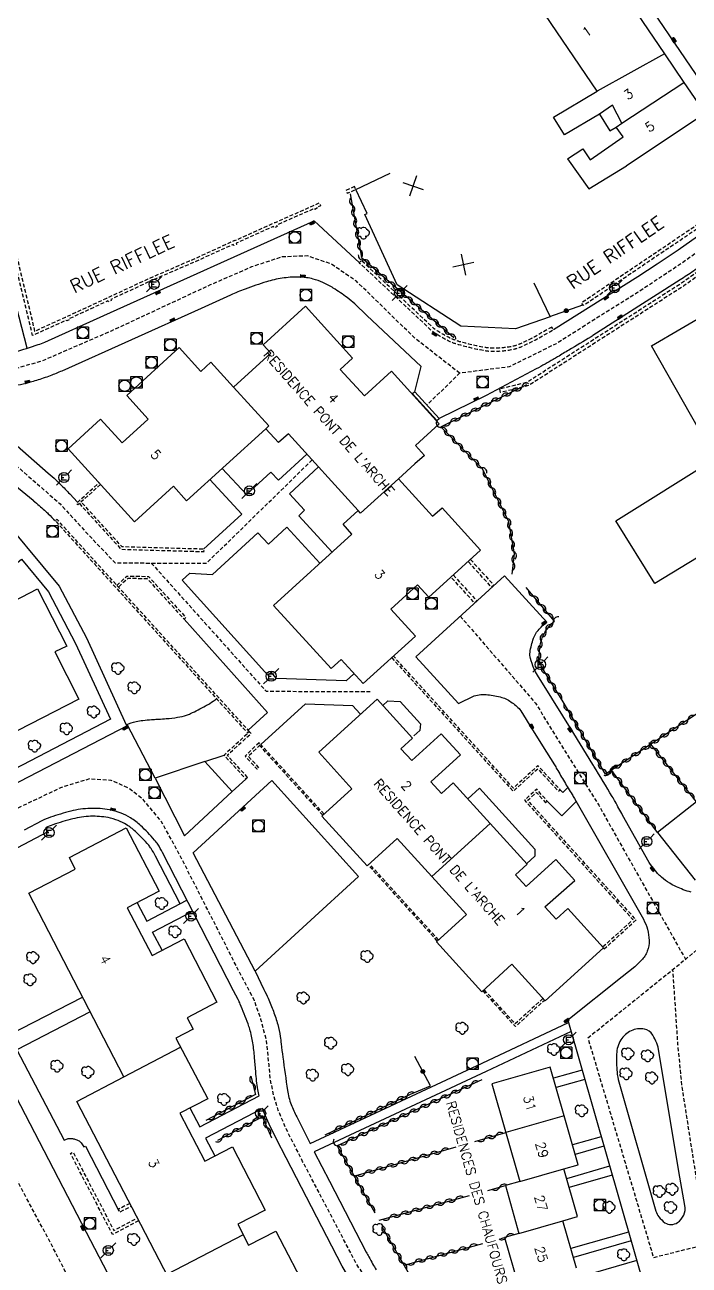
# Model space of a CAD drawing. Header units: millimetres. Extents: x 80999 to 82003, y 144000 to 145000.
# Drawn here: x 81313.4 to 81401.1, y 144109.5 to 144273.3 of the extents above; entities that cross this region are included whole.
import ezdxf
from ezdxf.enums import TextEntityAlignment as Align

# ---------------------------------------------------------------- set-up
doc = ezdxf.new("R2010")
doc.units = ezdxf.units.MM
doc.linetypes.add('DASHED', pattern=[0.75, 0.5, -0.25])
doc.layers.get('0').update_dxf_attribs({"linetype": 'CONTINUOUS'})
for name, color, linetype in [('W0001', 6, 'DASHED'), ('W0008', 7, 'CONTINUOUS'), ('W0100', 7, 'CONTINUOUS'), ('W0112', 1, 'DASHED'), ('W0300', 7, 'CONTINUOUS'), ('W0310', 3, 'CONTINUOUS'), ('W0322', 7, 'CONTINUOUS'), ('W0400', 7, 'CONTINUOUS'), ('W0420', 7, 'CONTINUOUS'), ('W0471', 7, 'CONTINUOUS'), ('W0984', 7, 'CONTINUOUS'), ('W0989', 7, 'CONTINUOUS'), ('W0991', 7, 'CONTINUOUS'), ('W1102', 7, 'CONTINUOUS')]:
    doc.layers.add(name, color=color, linetype=linetype)
doc.styles.get("Standard").update_dxf_attribs({"font": 'romans.shx', "width": 0.85})

# ---------------------------------------------------------------- blocks, each defined once
blk = doc.blocks.new('T400')
for p, q in [((-0.15, 0.3), (0.15, 0.3)), ((-0.15, -0.25), (-0.15, 0.3)), ((-0.15, 0.15), (0.15, 0.15)), ((-0.15, 0), (0.15, 0)), ((0.15, 0.3), (0.15, -0.25)), ((-0.15, -0.15), (0.15, -0.15)), ((-0.15, -0.25), (-0.15, -0.3)), ((-0.15, -0.3), (0.15, -0.3)), ((0.15, -0.3), (0.15, -0.25))]:
    blk.add_line(p, q)
blk = doc.blocks.new('T300')
for p, q in [((-0.8, 0.51), (-0.86, 0.34)), ((-0.86, 0.34), (-0.86, 0.17)), ((-0.86, 0.17), (-0.74, 0.06)), ((-0.69, 0.63), (-0.8, 0.51)), ((-0.8, -0.06), (-0.74, 0.06)), ((-0.74, 0.06), (-0.69, 0.11)), ((-0.57, 0.69), (-0.69, 0.63)), ((-0.46, 0.69), (-0.57, 0.69)), ((-0.29, 0.63), (-0.46, 0.69)), ((-0.29, 0.63), (-0.17, 0.74)), ((-0.23, 0.57), (-0.29, 0.63)), ((-0.17, 0.74), (-0.06, 0.8)), ((-0.06, 0.8), (0.06, 0.8)), ((0.06, 0.8), (0.23, 0.74)), ((0.23, 0.74), (0.34, 0.63)), ((0.34, 0.63), (0.4, 0.51)), ((0.46, 0.46), (0.34, 0.46)), ((0.4, 0.51), (0.4, 0.46)), ((0.57, 0.4), (0.46, 0.46)), ((0.57, 0.4), (0.69, 0.29)), ((0.69, 0.29), (0.74, 0.17)), ((0.74, 0.06), (0.69, -0.17)), ((0.74, 0.17), (0.74, 0.06)), ((-0.8, -0.17), (-0.8, -0.06)), ((-0.8, -0.23), (-0.8, -0.17)), ((-0.74, -0.34), (-0.8, -0.23)), ((-0.69, -0.4), (-0.74, -0.34)), ((-0.51, -0.46), (-0.69, -0.4)), ((-0.4, -0.46), (-0.51, -0.46)), ((-0.4, -0.46), (-0.34, -0.46)), ((-0.34, -0.46), (-0.34, -0.4)), ((-0.34, -0.51), (-0.34, -0.46)), ((-0.29, -0.63), (-0.34, -0.51)), ((-0.17, -0.74), (-0.29, -0.63)), ((-0.06, -0.8), (-0.17, -0.74)), ((0.06, -0.8), (-0.06, -0.8)), ((0.17, -0.74), (0.06, -0.8)), ((0.23, -0.69), (0.17, -0.74)), ((0.29, -0.46), (0.23, -0.46)), ((0.29, -0.63), (0.23, -0.69)), ((0.46, -0.4), (0.29, -0.46)), ((0.34, -0.51), (0.29, -0.63)), ((0.34, -0.51), (0.34, -0.46)), ((0.57, -0.34), (0.46, -0.4)), ((0.63, -0.29), (0.57, -0.34)), ((0.69, -0.17), (0.63, -0.29))]:
    blk.add_line(p, q)
blk = doc.blocks.new('T420')
for p, q in [((0.75, 0.75), (-0.75, 0.75)), ((-0.75, 0.75), (-0.75, -0.75)), ((0.75, 0.75), (0.75, -0.75)), ((0.75, -0.75), (-0.75, -0.75))]:
    blk.add_line(p, q)
blk.add_ellipse((0, 0), major_axis=(-0.53, 0.53), ratio=1, start_param=3.926991, end_param=10.210176)
blk = doc.blocks.new('T471')
for p, q in [((-0.333334, 0.333334), (-0.333334, -0.333334)), ((-0.333334, 0.333334), (0.333334, 0.333334)), ((-0.333334, 0), (0, 0)), ((0.500001, 0.500001), (1.000002, 1.000002)), ((-0.500001, -0.500001), (-1.000002, -1.000002)), ((-0.333334, -0.333334), (0.333334, -0.333334))]:
    blk.add_line(p, q)
blk.add_ellipse((0, 0), major_axis=(0.471405, 0.471405), ratio=1, start_param=5.4977871438, end_param=11.780972451)
blk = doc.blocks.new('t322o')
at = {"color": 0, "linetype": 'Continuous'}
for radius in [0.25, 0.15]:
    blk.add_circle((0, 0), radius, dxfattribs=at)
blk = doc.blocks.new('t310o')
at = {"color": 0, "linetype": 'Continuous'}
for centre, start, end in [((-0.5, 0.38), 216.8699, 323.1304), ((0.5, -0.37), 36.8699, 143.1303)]:
    blk.add_arc(centre, 0.625, start, end, dxfattribs=at)
blk = doc.blocks.new('t991o')
at = {"color": 0, "linetype": 'Continuous'}
for p, q in [((-1, 1), (1, -1)), ((-1, -1), (1, 1))]:
    blk.add_line(p, q, dxfattribs=at)

msp = doc.modelspace()

# ---------------------------------------------------------------- linework, layer by layer
at = {"layer": 'W0001', "flags": 128}
for points in [[(81374.99, 144000), (81373.76, 144002.39), (81329.57, 144087.47), (81316.74, 144112.54), (81301.54, 144140.82), (81273.03, 144190.36), (81269.04, 144196.58), (81264.37, 144203.38), (81259.32, 144209.89), (81252.8, 144216.99), (81246.58, 144223.69), (81215.91, 144253.6), (81199.18, 144270.12), (81189.95, 144280.52), (81186.25, 144285.38), (81184.11, 144306.34)], [(81370.79, 144227.31), (81364.78, 144232.01), (81360.56, 144236.17), (81357.15, 144239.45), (81353.78, 144241.76), (81350.65, 144242.8), (81347.34, 144242.67), (81343.31, 144241.34), (81337.85, 144238.96), (81324.79, 144232.88), (81315.6, 144228.9), (81311.07, 144227.61), (81305.95, 144226.82), (81300.61, 144226.79), (81297, 144228.08), (81293.33, 144230.52), (81289.36, 144233.83), (81285.72, 144237.76), (81282.55, 144241.89), (81273.36, 144253.69), (81263.14, 144266.56), (81261.32, 144268.48), (81258.77, 144270.36), (81256.46, 144271.49), (81254.87, 144271.95), (81252.98, 144272.18), (81251.3, 144272.02), (81249.01, 144271.42), (81246.27, 144270.33), (81244, 144269.21), (81241.75, 144267.79), (81239.6, 144266.17), (81237.55, 144264.15), (81222.49, 144247.18)], [(81415.31, 144252.58), (81410.05, 144248.89), (81399.99, 144241.75), (81394.27, 144237.95), (81383.53, 144231.21), (81377.31, 144228.14), (81370.79, 144227.31), (81366.46, 144223.09)], [(81300.61, 144226.79), (81304.84, 144221.29), (81308.9, 144218.01), (81314.4, 144213.23), (81318.03, 144210.05), (81321.81, 144205.93), (81324.8, 144202.79), (81325.29, 144202.26), (81337.36, 144202.21), (81351.32, 144215.86)], [(81330.07, 144202.24), (81345.24, 144185.3), (81358.97, 144185.28)], [(81459.09, 144196.33), (81410.78, 144158.42), (81399.75, 144149.18), (81387.73, 144139.49), (81396.37, 144110.53), (81403.42, 144112.27), (81400.14, 144133.22), (81399.61, 144138.66), (81398.95, 144148.53)], [(81370.86, 144195.22), (81380.8, 144183.74), (81384.57, 144177.57), (81389.17, 144170.24), (81391.59, 144165.9), (81400.61, 144149.9)], [(81387.42, 144072.8), (81380.47, 144085.15), (81373.66, 144087.37), (81369.98, 144093.84), (81368.64, 144096.51), (81367.22, 144098.6), (81365.87, 144100.48), (81364.13, 144102.12), (81361.57, 144104.24), (81360.17, 144105.5), (81358.77, 144107.24), (81357.18, 144109.65), (81350.06, 144123.22), (81347.88, 144127.5), (81346.83, 144129.99), (81346.26, 144131.86), (81345.77, 144134.2), (81345.62, 144135.96), (81345.29, 144139.19), (81344.56, 144141.95), (81343.69, 144144.46), (81342.05, 144147.54), (81339.05, 144153.45), (81333.83, 144163.69), (81331.42, 144168.08), (81329, 144171.02), (81327.12, 144172.47), (81324.8, 144173.53), (81321.91, 144173.72), (81318.24, 144172.61), (81311.85, 144169.59), (81291.18, 144158.81)]]:
    msp.add_lwpolyline(points, dxfattribs=at)
at = {"layer": 'W0008'}
msp.add_lwpolyline([(81384.29, 144292.76), (81384.32, 144292.73), (81411.83, 144252.27)], dxfattribs=at)
at = {"layer": 'W0008', "flags": 128}
for points in [[(81273.83, 144256.68), (81281.48, 144246.89), (81288.3, 144238.18, 0.019452), (81288.64, 144237.78, 0.003737), (81290.5, 144235.78, 0.043932), (81292.7, 144233.83, 0.029523), (81296.37, 144231.43, 0.074662), (81300.85, 144229.69, 0.070218), (81305.94, 144229.27, 0.019693), (81310.02, 144229.67, 0.03831), (81312.08, 144230.12, 0.007466), (81315.14, 144231.08, 0.025803), (81316.01, 144231.42), (81323.83, 144234.94), (81351.59, 144247.43), (81357.56, 144241.89)], [(81413.78, 144249.4), (81403.51, 144242.12, 0.000294), (81402.55, 144241.44, -0.000311), (81401.65, 144240.79, -0.006152), (81400.79, 144240.21, -0.005947), (81399.9, 144239.62), (81388.39, 144232.27, -0.00667), (81388.14, 144232.12, -0.000565), (81385.21, 144230.36, -0.000399), (81383.72, 144229.47, -0.001008), (81383.13, 144229.12, -0.006225), (81382.08, 144228.52, -0.005647), (81380.91, 144227.88), (81374.27, 144224.37), (81368.07, 144221.33)], [(81364.86, 144224.85), (81365.72, 144228.18), (81358.54, 144234.92), (81356.94, 144236.45, 0.030746), (81355.94, 144237.29, 0.017879), (81354.11, 144238.55, 0.035902), (81352.74, 144239.29, 0.040324), (81351.44, 144239.75, 0.03477), (81350.56, 144239.92, 0.027624), (81349.44, 144240, 0.039961), (81347.36, 144239.86, 0.038943), (81345.28, 144239.38, 0.012657), (81342.46, 144238.42, 0.018194), (81340.55, 144237.63), (81336.66, 144235.86), (81318.26, 144227.6, -0.016372), (81316.73, 144226.97, -0.014025), (81314.9, 144226.34, -0.006701), (81314.1, 144226.11, -0.009601), (81313.54, 144225.96, -0.01039), (81312.07, 144225.64, -0.010572)], [(81300.77, 144221.7), (81300.18, 144220.48), (81317.92, 144199.2), (81321.52, 144192.34), (81326.74, 144180.87, -0.036014), (81328.09, 144181.31, -0.041171), (81328.97, 144181.46, -0.000538), (81330.11, 144181.56, -0.00302), (81330.31, 144181.58, -0.004419), (81331.04, 144181.62, 0.003184), (81332.06, 144181.69, 0.025825), (81333.55, 144181.87, 0.031888), (81334.74, 144182.15, 0.038513), (81335.26, 144182.36, 0.00974), (81337.24, 144183.37, 0.022223), (81337.79, 144183.69, 0.012385), (81338.72, 144184.34)], [(81307.15, 144222.31), (81316.48, 144214.11, -0.006203), (81317.48, 144213.21, -0.009145), (81318.13, 144212.58, -0.004196), (81318.7, 144212.01, -0.003753), (81319.32, 144211.37), (81320.34, 144210.28)], [(81309.8, 144214.34), (81314.47, 144210.52, -0.008973), (81314.54, 144210.46, -0.000434), (81315.98, 144209.2, -0.012064), (81316.48, 144208.73, -0.003767), (81317.42, 144207.8)], [(81306.64, 144194.47), (81305.49, 144196.64), (81312.94, 144202.73), (81316.52, 144198.43), (81320.09, 144191.61), (81324.71, 144181.6), (81303.45, 144170.59, -0.058443), (81302.04, 144170.06, -0.035159), (81299.14, 144169.55, -0.082962), (81296.92, 144169.69, -0.080222), (81294.76, 144170.57, -0.046947), (81292.37, 144172.35, -0.067288), (81291.18, 144173.76, -0.001364), (81290.25, 144175.24, -0.006576), (81290.08, 144175.51), (81288.34, 144178.46), (81294.68, 144184.19)], [(81401.37, 144158.78, -0.037161), (81400.31, 144159.1, -0.039429), (81398.52, 144159.95, -0.058556), (81397.45, 144160.74, -0.012297), (81396.93, 144161.25, -0.01181), (81396.42, 144161.81, -0.030235), (81396.19, 144162.11), (81395.83, 144162.68), (81392.31, 144168.93, 0.002759), (81391.32, 144170.73, 0.007452), (81390.94, 144171.39, 0.00015), (81388.52, 144175.41, 0.002875), (81388.39, 144175.62), (81385.87, 144179.71), (81382.98, 144184.38), (81381.07, 144187.41, -0.040713), (81380.6, 144188.33, -0.029926), (81380.13, 144189.65, -0.108327), (81380.08, 144190.45, -0.045138), (81380.54, 144192.3, -0.0907), (81381.14, 144193.35, -0.069023), (81382.31, 144194.42), (81376.7, 144200.56), (81365.02, 144189.87), (81370.62, 144183.67), (81372.7, 144184.7, -0.105643), (81374.5, 144184.85, -0.029202), (81376.36, 144184.5, -0.073763), (81377.06, 144184.22, -0.039959), (81378.34, 144183.31, -0.080189), (81378.86, 144182.71), (81380.39, 144180.23), (81382.25, 144177.26), (81383.3, 144175.57, -0.007551), (81383.63, 144175.03, 0.002419), (81384.62, 144173.34, 0.002302), (81385.63, 144171.67, -0.00719), (81385.95, 144171.13), (81395.04, 144155.19, -0.063154), (81395.59, 144153.87, -0.060307), (81395.8, 144152.4, -0.098903), (81395.56, 144150.97, -0.100744), (81394.79, 144149.78, -0.006576), (81394.12, 144149.11, -0.023008), (81393.92, 144148.93), (81392.26, 144147.58), (81385.05, 144141.88), (81395.46, 144105.63)], [(81326.97, 144180.79), (81304.26, 144169.03, -0.058443)], [(81343.77, 144148.34), (81335.6, 144163.97), (81345.99, 144173.5), (81357.42, 144160.85), (81343.77, 144148.34), (81344.94, 144145.93, -0.011743), (81345.49, 144144.75, -0.008282), (81346.19, 144143.04, -0.027127), (81346.77, 144141.3, -0.030814), (81347.1, 144139.72, -0.007092), (81347.23, 144138.72, 0.004151), (81347.44, 144137, 0.004912), (81348.07, 144132.59, 0.022976), (81348.25, 144131.65, 0.034681), (81348.56, 144130.72, 0.019205), (81349.27, 144129.11), (81351.03, 144125.57), (81373.75, 144136.18), (81385.15, 144141.55)], [(81333.87, 144157.25), (81330.64, 144163.53, 0.020111), (81330.06, 144164.53, 0.035924), (81329.73, 144164.97, 0.029753), (81327.97, 144166.8, 0.047147), (81326.78, 144167.69, 0.047725), (81325.71, 144168.22, 0.042219), (81324.37, 144168.61, 0.057045), (81322.07, 144168.79, 0.055199), (81319.7, 144168.45, 0.01743), (81317.09, 144167.67, 0.037892), (81316.13, 144167.27), (81316.41, 144166.75), (81309.11, 144162.93), (81309.34, 144162.52), (81307.53, 144161.45, 0.087761), (81305.87, 144160.02, 0.067545), (81304.38, 144157.59, 0.077988), (81303.97, 144156.03, 0.043797), (81303.92, 144153.16, 0.070699), (81304.28, 144151.5, 0.053445), (81305.27, 144149.5)], [(81335.18, 144130.27), (81336.47, 144127.79), (81344.3, 144131.85, -0.014784), (81344.14, 144132.69, -0.020153), (81343.87, 144135.03), (81343.72, 144136.92, 0.02324), (81343.48, 144138.85, 0.024203), (81343.08, 144140.67, 0.024199), (81342.85, 144141.38, 0.006407), (81341.82, 144144, 0.018369), (81341.55, 144144.58), (81340.94, 144145.76), (81331.56, 144164.01, 0.020204), (81330.94, 144165.09, 0.035924), (81330.52, 144165.65, 0.029753), (81328.67, 144167.56, 0.047147), (81327.33, 144168.58, 0.047725), (81326.08, 144169.2, 0.042219), (81324.57, 144169.63, 0.057045), (81322.04, 144169.83, 0.055199), (81319.44, 144169.46, 0.01743), (81316.76, 144168.66, 0.039314), (81315.61, 144168.17), (81313.27, 144166.95)], [(81322.01, 144142.96), (81312.34, 144137.95), (81318.57, 144126), (81319.1, 144126.22, -0.090074), (81319.55, 144126.24, -0.043885), (81320, 144126.14, -0.042396), (81320.44, 144125.97, -0.100062), (81320.82, 144125.67, -0.077033), (81321.15, 144125.13), (81321.38, 144125.24), (81325.79, 144116.69)], [(81385.49, 144140.35), (81374.28, 144135.07), (81351.58, 144124.48), (81353.6, 144120.62), (81358.46, 144111.23, 0.003696), (81358.79, 144110.61, 0.002439), (81359.3, 144109.67, 0.031846), (81359.78, 144108.91, 0.019508)], [(81355.73, 144078.03), (81346.09, 144073.03), (81354.76, 144056.31), (81363.52, 144060.87), (81376.02, 144067.38), (81380.4, 144069.64), (81366.88, 144095.75), (81365.6, 144097.8), (81363.85, 144099.89), (81361.36, 144102.05), (81358.71, 144104.4), (81356.82, 144106.76), (81355.27, 144109.36), (81347.89, 144123.68), (81346.61, 144126.16, -0.017843), (81345.1, 144129.34, -0.016902), (81344.77, 144130.19), (81337.25, 144126.28), (81338.48, 144123.93)]]:
    msp.add_lwpolyline(points, format="xyb", dxfattribs=at)
for points in [[(81383.16, 144233.06), (81394.32, 144240.1), (81396.88, 144241.74), (81399.63, 144243.6), (81402.2, 144245.41), (81411.83, 144252.27)], [(81313.7, 144230.61), (81311.25, 144239.99), (81306.39, 144238.78), (81306.18, 144239.72), (81290.5, 144235.78)], [(81350.63, 144216.62), (81346.87, 144213.18), (81345.87, 144214.24), (81342.65, 144211.28), (81339.44, 144214.74)], [(81353.95, 144203.69), (81349.55, 144208.46), (81350.32, 144209.2), (81348.32, 144211.37), (81352.16, 144214.93)], [(81337.82, 144213.27), (81342.04, 144208.7), (81336.95, 144204.07)], [(81356.81, 144187.59), (81355.81, 144186.7), (81346.62, 144187), (81345.92, 144187.83), (81345.45, 144187.44), (81334.15, 144199.97), (81335.15, 144200.89), (81338.16, 144200.71), (81344.14, 144206.24), (81345.55, 144204.75), (81347.95, 144206.96), (81352.34, 144202.23)], [(81334.42, 144194.82), (81334.42, 144194.82), (81345.44, 144182.52), (81342.87, 144180.16)], [(81344.55, 144178.26), (81350.43, 144183.65), (81356.66, 144183.44), (81357.67, 144182.31)], [(81360.64, 144183.42), (81361.31, 144184.03), (81362.94, 144183.97), (81365.62, 144181.01), (81365.55, 144180.1), (81364.76, 144179.4)], [(81330.57, 144173.83), (81334.44, 144166.21), (81340.76, 144172.06), (81337.15, 144176.01), (81330.57, 144173.83), (81326.89, 144180.93)], [(81337.15, 144176.01), (81339.68, 144176.86)], [(81340.76, 144172.06), (81342.57, 144173.71)], [(81371.85, 144171.1), (81373.41, 144172.52), (81380.73, 144164.43), (81380.7, 144163.53), (81379.64, 144162.55)], [(81385.09, 144172.6), (81384.39, 144171.94), (81384.07, 144172.29)], [(81386.16, 144170.76), (81384.3, 144168.85), (81382.36, 144170.78)], [(81328.21, 144157.38), (81329.48, 144154.95), (81334.79, 144157.73)], [(81331.5, 144151.1), (81330.25, 144153.48), (81335.55, 144156.26)], [(81305.29, 144149.49), (81306.09, 144149.91), (81311.31, 144139.91), (81320.99, 144144.92)], [(81304.71, 144146.14), (81321.49, 144113.88), (81341, 144076.31), (81355.4, 144048.48), (81365.66, 144028.66), (81380.47, 144000)], [(81386.95, 144135.27), (81383.16, 144134.19)], [(81387.3, 144134.04), (81383.52, 144132.96)], [(81389.47, 144126.47), (81385.69, 144125.38)], [(81389.84, 144125.22), (81386.05, 144124.13)], [(81390.59, 144122.57), (81384.9, 144120.93)], [(81390.94, 144121.38), (81385.24, 144119.75)], [(81393.09, 144113.88), (81385.48, 144111.7)], [(81393.43, 144112.7), (81385.82, 144110.52)], [(81394.17, 144110.13), (81384.63, 144107.37)]]:
    msp.add_lwpolyline(points, dxfattribs=at)
msp.add_lwpolyline([(81364.56, 144224.58), (81367.77, 144221.06), (81368.07, 144221.33), (81364.86, 144224.85)], close=True, dxfattribs=at)
msp.add_lwpolyline([(81397.35, 144136.13), (81396.99, 144138.3, 0.063008), (81396.83, 144138.84, 0.030165), (81396.29, 144139.9, 0.213906), (81395.18, 144140.68, 0.160186), (81393.43, 144140.46, 0.143134), (81392.07, 144139.25, 0.133457), (81391.51, 144137.39, 0.02736), (81391.57, 144135, 0.049773), (81391.8, 144133.7), (81396.69, 144116.65, 0.097203), (81397.08, 144115.9, 0.072933), (81397.9, 144115.12, 0.158092), (81398.69, 144114.88, 0.143182), (81399.56, 144115.14, 0.145594), (81400.37, 144116.12, 0.145562), (81400.53, 144117.38), (81399.88, 144121.15)], format="xyb", close=True, dxfattribs=at)
at = {"layer": 'W0100'}
for p, q in [((81388.59, 144283.14), (81397.84, 144269.49)), ((81388.94, 144264.58), (81379.86, 144277.95)), ((81397.84, 144269.49), (81388.94, 144264.58)), ((81397.84, 144269.49), (81400.4, 144265.72)), ((81392.2, 144260.32), (81400.4, 144265.72)), ((81400.4, 144265.72), (81403.19, 144261.6)), ((81383.16, 144261.13), (81388.94, 144264.58)), ((81391.46, 144259.81), (81392.2, 144260.32)), ((81403.19, 144261.6), (81392.81, 144254.68))]:
    msp.add_line(p, q, dxfattribs=at)
for points in [[(81389.24, 144261.53), (81390.61, 144259.34), (81391.46, 144259.81), (81392.2, 144260.32), (81390.95, 144262.72), (81389.24, 144261.53)], [(81392.2, 144260.32), (81390.95, 144262.72), (81389.24, 144261.53)], [(81389.24, 144261.53), (81384.61, 144258.81), (81383.16, 144261.13)], [(81385.04, 144255.61), (81387.07, 144256.94), (81388.04, 144255.49), (81392.38, 144258.52), (81391.46, 144259.81)], [(81385.04, 144255.61), (81387.85, 144251.66), (81392.81, 144254.68)], [(81403.94, 144235.52), (81417.75, 144212.43), (81396.57, 144199.54), (81391.4, 144207.83), (81404.56, 144216.03), (81396.13, 144230.91), (81403.94, 144235.52)]]:
    msp.add_lwpolyline(points, dxfattribs=at)
at = {"layer": 'W0100', "flags": 128}
for points in [[(81380.58, 144239.26), (81382.73, 144234.74), (81378.14, 144233.18), (81370.96, 144233.52), (81362.53, 144239), (81358.27, 144248.26), (81358.59, 144248.42), (81357.08, 144251.58), (81361.6, 144253.73)], [(81306.64, 144194.47), (81315.06, 144198.81), (81318.92, 144191.28), (81317.35, 144190.49), (81320.52, 144184.26), (81302.81, 144175.19)], [(81402.04, 144170.68), (81396.93, 144166.63), (81401.9, 144160.35)], [(81337.24, 144098.41), (81328.68, 144114.88), (81320.26, 144131.11), (81326.46, 144134.38), (81313.89, 144158.62), (81320.04, 144161.81), (81319.27, 144163.33), (81326.78, 144167.25), (81331.13, 144158.89), (81326.88, 144156.69), (81330.17, 144150.4), (81334.4, 144152.62), (81338.74, 144144.25), (81334.8, 144142.18), (81335.59, 144140.68), (81333.33, 144139.49), (81337.52, 144131.49), (81333.85, 144129.58), (81337.15, 144123.24), (81340.79, 144125.14), (81345.1, 144116.78), (81341.48, 144114.91), (81342.91, 144112.13), (81346.51, 144114), (81350.87, 144105.63)], [(81386.22, 144109.1), (81384.42, 144115.37), (81386.33, 144115.93), (81384.53, 144122.21), (81386.44, 144122.76), (81386.44, 144122.76), (81384.59, 144129.21), (81382.74, 144135.66), (81375.04, 144133.46), (81378.72, 144120.56), (81376.83, 144120.02), (81378.62, 144113.71), (81376.72, 144113.17), (81378.51, 144106.89)]]:
    msp.add_lwpolyline(points, dxfattribs=at)
for points in [[(81337.95, 144228.78), (81340.94, 144225.48), (81345.87, 144229.96), (81344.86, 144231.07), (81350.45, 144236.15), (81356.66, 144229.31), (81355.02, 144227.82), (81358.22, 144224.31), (81361.79, 144227.56), (81368.07, 144220.63), (81364.94, 144217.77), (81366.14, 144216.46), (81364.89, 144215.33), (81362.73, 144213.37), (81367.21, 144208.42), (81368.46, 144209.55), (81373.55, 144203.92), (81369.11, 144199.9), (81366.72, 144197.73), (81365.22, 144199.34), (81361.7, 144196.15), (81364.94, 144192.58), (81358.05, 144186.31), (81355.14, 144189.51), (81353.81, 144188.3), (81346.21, 144196.65), (81356.56, 144206.06), (81355.42, 144207.36), (81357.4, 144209.16), (81348.18, 144219.31), (81346.88, 144218.14), (81345.2, 144219.98), (81334.74, 144210.46), (81333, 144212.38), (81327.84, 144207.69), (81319.08, 144217.33), (81323.39, 144221.25), (81326.23, 144218.13), (81329.67, 144221.25), (81326.83, 144224.37), (81333.75, 144230.69), (81336.6, 144227.55)], [(81367, 144173.35), (81370.91, 144176.91), (81368.35, 144179.68), (81364.46, 144176.14), (81363.04, 144177.7), (81364.58, 144179.09), (81359.9, 144184.24), (81352.19, 144177.25), (81356.57, 144172.43), (81352.6, 144168.82), (81358.59, 144162.24), (81362.56, 144165.86), (81371.69, 144155.83), (81367.73, 144152.22), (81373.71, 144145.61), (81377.69, 144149.24), (81382.07, 144144.43), (81389.76, 144151.43), (81385.05, 144156.6), (81383.52, 144155.2), (81382.05, 144156.82), (81386, 144160.29), (81383.49, 144163.08), (81379.59, 144159.52), (81378.17, 144161.08), (81379.71, 144162.48), (81369.93, 144173.21), (81368.39, 144171.8)]]:
    msp.add_lwpolyline(points, close=True, dxfattribs=at)
at = {"layer": 'W0112', "flags": 128}
for points in [[(81409.82, 144252.07), (81386.86, 144236.58), (81387.08, 144236.24), (81410.04, 144251.74)], [(81356.92, 144251.95), (81355.78, 144251.43), (81355.95, 144251.07), (81357.08, 144251.58)], [(81412.92, 144247.76), (81406.48, 144243.15), (81400.37, 144238.83), (81379.89, 144225.67), (81376.18, 144224.76), (81376.06, 144225.24), (81379.69, 144226.14), (81400.09, 144239.24), (81406.19, 144243.56), (81412.63, 144248.17)], [(81342.79, 144173.92), (81340.1, 144176.85), (81343.21, 144179.7), (81343.25, 144179.74), (81343.05, 144179.96), (81339.68, 144176.86), (81342.57, 144173.71)], [(81344.31, 144178.51), (81342.45, 144176.73), (81344.07, 144175), (81344.29, 144175.21), (81342.87, 144176.72), (81344.52, 144178.3)], [(81382.13, 144170.59), (81382.36, 144170.78), (81380.97, 144172.38), (81379.36, 144170.92), (81393.67, 144155.14), (81389.69, 144151.51), (81389.89, 144151.29), (81394.09, 144155.11), (81379.78, 144170.9), (81380.95, 144171.95)]]:
    msp.add_lwpolyline(points, close=True, dxfattribs=at)
for points in [[(81289.92, 144238.3), (81307.61, 144242.8), (81307.72, 144242.25), (81312.17, 144243.39), (81314.67, 144232.86), (81318.76, 144234.71), (81318.76, 144234.71), (81324.21, 144237.24), (81324.21, 144237.24), (81329.67, 144239.77), (81329.67, 144239.78), (81335.14, 144242.15), (81335.54, 144242.32), (81341.11, 144244.86), (81341.12, 144244.84), (81346.4, 144247.23), (81346.41, 144247.21), (81351.51, 144249.46), (81351.51, 144249.46), (81352.26, 144249.8), (81352.43, 144249.43), (81352.02, 144249.25), (81352.06, 144249.15), (81351.66, 144248.95), (81351.61, 144249.06), (81346.6, 144246.86), (81346.68, 144246.67), (81346.27, 144246.49), (81346.19, 144246.69), (81341.26, 144244.47), (81341.31, 144244.32), (81340.96, 144244.17), (81340.9, 144244.32), (81335.7, 144241.95), (81335.3, 144241.78), (81330.2, 144239.58), (81330.26, 144239.45), (81329.85, 144239.27), (81329.79, 144239.39), (81324.74, 144237.05), (81324.79, 144236.92), (81324.4, 144236.74), (81324.34, 144236.86), (81319.29, 144234.52), (81319.34, 144234.4), (81318.92, 144234.22), (81318.85, 144234.31), (81314.39, 144232.3), (81311.87, 144242.9), (81307.41, 144241.76), (81307.3, 144242.3), (81290.02, 144237.91), (81289.93, 144238.3)], [(81323.36, 144212.61), (81320.38, 144209.91), (81320.18, 144210.13), (81323.16, 144212.83)], [(81320.59, 144210.09), (81326.08, 144204.06), (81337.04, 144203.75), (81336.95, 144204.07), (81326.23, 144204.37), (81320.82, 144210.31)], [(81343.05, 144179.96), (81317.64, 144208), (81317.42, 144207.8), (81342.82, 144179.76)], [(81372.22, 144202.71), (81375.3, 144199.31), (81375.01, 144199.04), (81371.92, 144202.44)], [(81325.53, 144199.29), (81326.84, 144200.52), (81329.71, 144200.47), (81334.65, 144195.03), (81334.42, 144194.82), (81329.57, 144200.15), (81326.97, 144200.2), (81325.74, 144199.06)], [(81369.95, 144200.66), (81373.06, 144197.22), (81372.77, 144196.95), (81369.65, 144200.39)], [(81361.82, 144189.74), (81377.86, 144172.09), (81381.09, 144175.06), (81383.85, 144172.09), (81384.07, 144172.29), (81381.11, 144175.48), (81377.88, 144172.51), (81362.04, 144189.94)], [(81352.89, 144169.08), (81344.52, 144178.29)], [(81352.73, 144168.94), (81344.36, 144178.15)], [(81367.84, 144152.32), (81363.29, 144157.33), (81358.72, 144162.36)], [(81368.01, 144152.47), (81363.45, 144157.47), (81358.88, 144162.5)], [(81373.84, 144145.74), (81377.94, 144141.23), (81378.15, 144141.01), (81381.99, 144144.51)], [(81381.79, 144144.73), (81378.12, 144141.39), (81374.01, 144145.89)], [(81328.4, 144115.38), (81324.97, 144113.54), (81319.4, 144124.27), (81319.75, 144124.45), (81325.14, 144114.08), (81328.22, 144115.74)], [(81327.23, 144117.67), (81325.7, 144116.87), (81325.88, 144116.51), (81327.42, 144117.31)]]:
    msp.add_lwpolyline(points, dxfattribs=at)
msp.add_lwpolyline([(81382.96, 144233.41), (81380.88, 144232.22, -0.015901), (81380.26, 144231.89, -0.007224), (81378.83, 144231.21, -0.0648), (81377.55, 144230.81, -0.040264), (81375.3, 144230.61, -0.049046), (81373.99, 144230.73, -0.020549), (81370.79, 144231.47, -0.049134), (81369.43, 144232, -0.031152), (81367.44, 144233.16), (81357.81, 144242.2), (81357.54, 144241.9), (81367.19, 144232.84, 0.031588), (81369.25, 144231.64, 0.049134), (81370.68, 144231.09, 0.020549), (81373.91, 144230.34, 0.049046), (81375.3, 144230.21, 0.040264), (81377.61, 144230.42, 0.0648), (81378.99, 144230.84, 0.007224), (81380.44, 144231.53, 0.015901), (81381.08, 144231.87), (81383.16, 144233.06)], format="xyb", close=True, dxfattribs=at)
at = {"layer": 'W0310', "flags": 128}
for points in [[(81356.33, 144250.98), (81357.81, 144242.57), (81370, 144232.03)], [(81377.71, 144200.78), (81378.01, 144203.45), (81377.28, 144207.67), (81373.8, 144214.7), (81368.32, 144220.24), (81379.68, 144225.82)], [(81434.74, 144203.84), (81390.85, 144174.9)], [(81402.04, 144170.68), (81396.01, 144178.3)], [(81343.22, 144134.46), (81343.85, 144132.04), (81337.27, 144128.62)], [(81373.72, 144133.98), (81354.63, 144125.28), (81359.6, 144116.42)], [(81353.02, 144126.73), (81364.28, 144132.08)], [(81345.99, 144126.29), (81344.76, 144129.08), (81338.82, 144125.99)], [(81372.81, 144125.84), (81376.88, 144127.01)], [(81356.83, 144121.24), (81370.33, 144125.12)], [(81374.52, 144119.38), (81376.83, 144120.02)], [(81360.15, 144115.43), (81372.1, 144118.72)], [(81366.27, 144104.59), (81360.6, 144114.49)], [(81376.21, 144113.03), (81376.72, 144113.17)], [(81363.45, 144109.52), (81373.85, 144112.38)]]:
    msp.add_lwpolyline(points, dxfattribs=at)
msp.add_lwpolyline([(81396.93, 144166.63), (81390.85, 144174.9), (81390.04, 144174.36), (81384.44, 144183.89), (81381.89, 144188.03, -0.029092), (81381.69, 144188.41, -0.014125), (81381.34, 144189.22, -0.109114), (81381.26, 144189.73, -0.029683), (81381.48, 144191.6, -0.094042), (81382.03, 144193.06, -0.073611), (81383.3, 144194.58), (81379.57, 144199)], format="xyb", dxfattribs=at)
at = {"layer": 'W0322', "flags": 128}
for points in [[(81382.71, 144234.79), (81387.03, 144236.33)], [(81364.28, 144132.08), (81366.92, 144133.21), (81364.87, 144137.06)]]:
    msp.add_lwpolyline(points, dxfattribs=at)
at = {"layer": 'W1102', "flags": 128}
for points in [[(81340.94, 144225.48), (81345.61, 144220.36), (81345.2, 144219.98)], [(81362.73, 144213.37), (81357.71, 144208.82), (81357.4, 144209.16)], [(81374.82, 144167.84), (81367.13, 144160.84)], [(81326.46, 144134.38), (81333.95, 144138.3)], [(81384.59, 144129.21), (81376.88, 144127.01)], [(81378.72, 144120.56), (81384.53, 144122.21)], [(81378.62, 144113.71), (81384.42, 144115.37)], [(81342.19, 144113.52), (81332.11, 144108.28)]]:
    msp.add_lwpolyline(points, dxfattribs=at)

# ---------------------------------------------------------------- block references
at = {"layer": 'W0300'}
for p in [(81358.09, 144245.81), (81325.7, 144188.32), (81327.85, 144185.76), (81322.49, 144182.57), (81318.91, 144180.35), (81314.69, 144178.05), (81331.46, 144157.27), (81333.23, 144153.53), (81314.47, 144150.12), (81358.6, 144150.27), (81314.09, 144147.18), (81350.17, 144144.79), (81371.15, 144140.79), (81353.79, 144138.82), (81383.25, 144137.98), (81393.03, 144137.43), (81395.62, 144137.14), (81317.66, 144135.79), (81321.74, 144134.98), (81356.05, 144135.32), (81351.39, 144134.6), (81392.79, 144134.78), (81396.18, 144134.22), (81339.69, 144131.39), (81386.92, 144129.89), (81397.18, 144119.23), (81398.87, 144119.53), (81390.55, 144117.14), (81398.67, 144117.12), (81360.18, 144114.21), (81327.79, 144112.91), (81392.48, 144110.86)]:
    msp.add_blockref('T300', p, dxfattribs=at)
at = {"layer": 'W0310'}
for p, rotation in [((81356.59, 144249.5), 280.023832969865), ((81356.85, 144248.02), 280.023832969865), ((81357.11, 144246.55), 280.023832969865), ((81357.37, 144245.07), 280.023832969865), ((81357.63, 144243.59), 280.023832969865), ((81358.16, 144242.27), 319.1375251424022), ((81359.3, 144241.29), 319.1375251424022), ((81360.43, 144240.31), 319.1375251424022), ((81361.57, 144239.32), 319.1375251424022), ((81362.7, 144238.34), 319.1375251424022), ((81363.83, 144237.36), 319.1375251424022), ((81364.97, 144236.38), 319.1375251424022), ((81366.1, 144235.4), 319.1375251424022), ((81367.24, 144234.42), 319.1375251424022), ((81368.37, 144233.44), 319.1375251424022), ((81369.51, 144232.46), 319.1375251424022), ((81378.99, 144225.48), 26.1878139690288), ((81374.95, 144223.5), 26.1878139690288), ((81376.3, 144224.16), 26.1878139690288), ((81377.64, 144224.82), 26.1878139690288), ((81372.26, 144222.17), 26.1878139690288), ((81373.6, 144222.84), 26.1878139690288), ((81368.4, 144220.16), 134.7342673568111), ((81369.57, 144220.85), 26.1878139690288), ((81370.91, 144221.51), 26.1878139690288), ((81369.45, 144219.09), 134.7342673568111), ((81370.51, 144218.03), 134.7342673568111), ((81371.57, 144216.96), 134.7342673568111), ((81372.62, 144215.9), 134.7342673568111), ((81373.68, 144214.83), 134.7342673568111), ((81374.39, 144213.52), 116.3046884051592), ((81375.05, 144212.18), 116.3046884051592), ((81375.72, 144210.83), 116.3046884051592), ((81376.38, 144209.49), 116.3046884051592), ((81377.05, 144208.14), 116.3046884051592), ((81377.45, 144206.71), 99.79589867041233), ((81377.7, 144205.23), 99.79589867041233), ((81377.96, 144203.75), 99.79589867041233), ((81377.88, 144202.27), 83.55282092862755), ((81380.54, 144197.85), 310.1346914278503), ((81381.51, 144196.71), 310.1346914278503), ((81382.47, 144195.56), 310.1346914278503), ((81383.14, 144194.43), 223.4737807016182), ((81382.18, 144193.29), 236.1786350896696), ((81381.32, 144190.45), 264.156488548614), ((81381.55, 144191.93), 255.3483952254866), ((81381.44, 144188.98), 292.6013291766435), ((81382.13, 144187.65), 301.5763083883153), ((81382.91, 144186.38), 301.5763083883153), ((81383.7, 144185.1), 301.5763083883153), ((81385.09, 144182.78), 120.4423569957757), ((81385.85, 144181.49), 120.4423569957757), ((81400.93, 144181.54), 213.4042964378076), ((81386.61, 144180.2), 120.4423569957757), ((81398.42, 144179.89), 213.4042964378076), ((81399.68, 144180.72), 213.4042964378076), ((81387.37, 144178.9), 120.4423569957757), ((81388.13, 144177.61), 120.4423569957757), ((81395.92, 144178.24), 213.4042964378076), ((81396.45, 144177.74), 128.3961165066374), ((81397.17, 144179.07), 213.4042964378076), ((81388.89, 144176.32), 120.4423569957757), ((81393.41, 144176.59), 213.4042964378076), ((81394.67, 144177.42), 213.4042964378076), ((81397.38, 144176.56), 128.3961165066374), ((81389.65, 144175.02), 120.4423569957757), ((81390.65, 144174.77), 213.4042964392477), ((81390.91, 144174.94), 213.4042964378076), ((81392.16, 144175.76), 213.4042964378076), ((81398.31, 144175.39), 128.3961165066374), ((81399.24, 144174.21), 128.3961165066374), ((81391.6, 144173.89), 126.2954433053759), ((81392.49, 144172.68), 126.2954433053759), ((81400.18, 144173.04), 128.3961165066374), ((81393.37, 144171.47), 126.2954433053759), ((81401.11, 144171.86), 128.3961165066374), ((81394.26, 144170.26), 126.2954433053759), ((81395.15, 144169.05), 126.2954433053759), ((81396.04, 144167.84), 126.2954433053759), ((81343.47, 144133.49), 104.6040659136612), ((81363.85, 144131.88), 25.43310013134921), ((81369.63, 144132.11), 204.5026238899983), ((81370.99, 144132.73), 204.5026238899983), ((81372.36, 144133.36), 204.5026238899983), ((81341.18, 144130.65), 207.452670446177), ((81342.51, 144131.35), 207.452670446177), ((81361.15, 144130.59), 25.43310013134921), ((81362.5, 144131.24), 25.43310013134921), ((81365.53, 144130.25), 204.5026238899983), ((81366.9, 144130.87), 204.5026238899983), ((81368.26, 144131.49), 204.5026238899983), ((81338.52, 144129.27), 207.452670446177), ((81339.85, 144129.96), 207.452670446177), ((81344.78, 144129.04), 113.8499332338003), ((81357.08, 144128.66), 25.43310013134921), ((81358.44, 144129.31), 25.43310013134921), ((81359.79, 144129.95), 25.43310013134921), ((81362.8, 144129), 204.5026238899983), ((81364.17, 144129.62), 204.5026238899983), ((81340.77, 144127.01), 207.452670446137), ((81342.1, 144127.7), 207.452670446137), ((81343.43, 144128.39), 207.452670446137), ((81345.39, 144127.66), 113.8499332338003), ((81354.37, 144127.37), 25.43310013134921), ((81355.73, 144128.02), 25.43310013134921), ((81358.71, 144127.13), 204.5026238899983), ((81360.07, 144127.76), 204.5026238899983), ((81361.44, 144128.38), 204.5026238899983), ((81339.44, 144126.31), 207.452670446137), ((81354.64, 144125.26), 299.282660137338), ((81355.98, 144125.89), 204.5026238899983), ((81357.34, 144126.51), 204.5026238899983), ((81374.13, 144126.22), 16.07578199434175), ((81375.57, 144126.63), 16.07578199434175), ((81355.37, 144123.95), 299.282660137338), ((81365.48, 144123.73), 16.07578199434175), ((81366.92, 144124.14), 16.07578199434175), ((81368.37, 144124.56), 16.07578199434175), ((81356.11, 144122.64), 299.282660137338), ((81359.72, 144122.07), 16.07578199434175), ((81361.16, 144122.48), 16.07578199434175), ((81362.6, 144122.9), 16.07578199434175), ((81364.04, 144123.31), 16.07578199434175), ((81356.84, 144121.34), 299.282660137338), ((81357.57, 144120.03), 299.282660137338), ((81358.28, 144121.65), 16.07578199434175), ((81358.31, 144118.72), 299.282660137338), ((81376.06, 144119.8), 15.37060204956624), ((81359.04, 144117.41), 299.282660137338), ((81367.38, 144117.42), 15.37060204956624), ((81368.82, 144117.82), 15.37060204956624), ((81370.27, 144118.21), 15.37060204956624), ((81361.59, 144115.83), 15.37060204956624), ((81363.04, 144116.23), 15.37060204956624), ((81364.49, 144116.62), 15.37060204956624), ((81365.93, 144117.02), 15.37060204956624), ((81361.05, 144113.7), 119.8400768260846), ((81361.8, 144112.4), 119.8400768260846), ((81376.96, 144113.25), 15.37060204953872), ((81362.54, 144111.1), 119.8400768260846), ((81367.79, 144110.71), 15.37060204953872), ((81369.23, 144111.11), 15.37060204953872), ((81370.68, 144111.51), 15.37060204953872), ((81372.12, 144111.91), 15.37060204953872), ((81363.29, 144109.8), 119.8400768260846), ((81364.89, 144109.92), 15.37060204953872), ((81366.34, 144110.32), 15.37060204953872)]:
    msp.add_blockref('t310o', p, dxfattribs=dict(at, rotation=rotation))
at = {"layer": 'W0322'}
for p, rotation in [((81384.87, 144235.56), 282.2902133021883), ((81365.92, 144135.09), 118.0322484307348)]:
    msp.add_blockref('t322o', p, dxfattribs=dict(at, rotation=rotation))
at = {"layer": 'W0400'}
for p, rotation in [((81399.08, 144271.29), 214.2124742586379), ((81351.29, 144247.13), 114.212779334395), ((81350.07, 144240.12), 265.8001768396468), ((81330.91, 144237.96), 294.2127793345737), ((81390.12, 144237.27), 302.2323928206727), ((81332.89, 144234.34), 114.1886827755779), ((81391.95, 144234.72), 302.55597343037), ((81367.47, 144232.49), 237.3370114216142), ((81313.72, 144226.17), 284.3299230618988), ((81373, 144223.92), 116.1321209533901), ((81381.96, 144194.34), 127.6856338657092), ((81326.63, 144180.45), 117.5154205376056), ((81380.3, 144180.66), 31.76253525655373), ((81385.37, 144180.23), 31.73057987074234), ((81342.17, 144169.78), 132.5063812791837), ((81325, 144169.68), 256.3557393973678), ((81396.24, 144161.82), 38.46337397183864), ((81384.93, 144141.81), 119.7985128544483), ((81321.03, 144114.44), 27.48249219721909)]:
    msp.add_blockref('T400', p, dxfattribs=dict(at, rotation=rotation))
at = {"layer": 'W0420'}
for p in [(81349.02, 144245.24), (81350.48, 144237.62), (81321.05, 144232.65), (81343.97, 144231.91), (81332.59, 144231.04), (81356.06, 144231.45), (81330.09, 144228.71), (81326.56, 144225.66), (81328.1, 144226.07), (81373.82, 144226.12), (81318.21, 144217.71), (81317.02, 144206.42), (81364.56, 144198.19), (81367.05, 144196.88), (81329.29, 144174.28), (81386.72, 144173.82), (81330.48, 144171.89), (81344.21, 144167.51), (81396.3, 144156.65), (81384.87, 144137.57), (81372.48, 144136.11), (81389.3, 144117.43), (81321.95, 144115)]:
    msp.add_blockref('T420', p, dxfattribs=at)
at = {"layer": 'W0471'}
for p in [(81330.44, 144239.05), (81362.86, 144237.89), (81391.25, 144238.6), (81318.54, 144213.54), (81343.03, 144211.76), (81381.44, 144188.83), (81345.9, 144187.29), (81316.57, 144166.64), (81395.49, 144165.46), (81335.32, 144155.61), (81385.17, 144139.28), (81344.51, 144129.55), (81324.4, 144111.46)]:
    msp.add_blockref('T471', p, dxfattribs=at)
at = {"layer": 'W0991'}
for p, rotation in [((81364.62, 144252.03), 295.4769531167997), ((81371.27, 144241.66), 326.9695342419271)]:
    msp.add_blockref('t991o', p, dxfattribs=dict(at, rotation=rotation))

# ---------------------------------------------------------------- texts
at = {"layer": 'W0984'}
for s, rotation, p in [("RESIDENCE PONT DE L'ARCHE", 311.4552, (81353.55, 144220.76)), ("RESIDENCE PONT DE L'ARCHE", 311.4552, (81368.09, 144164.09)), ('RESIDENCES DES CHAUFOURS', 286.0414, (81373.06, 144119.12))]:
    msp.add_text(s, height=1.25, rotation=rotation, dxfattribs=at).set_placement(p, align=Align.MIDDLE)
at = {"layer": 'W0989'}
for rotation, p in [(34.5914, (81391.32, 144243.28)), (24.9653, (81326.23, 144241.78))]:
    msp.add_text('RUE RIFFLEE', height=1.75, rotation=rotation, dxfattribs=at).set_placement(p, align=Align.MIDDLE)
at = {"layer": 'W0991'}
for s, rotation, p in [('1', 33.9726, (81387.58, 144272.44)), ('3', 33.9742, (81393.07, 144264.16)), ('5', 33.9744, (81395.9, 144259.88)), ('4', 312.2645, (81354.11, 144224.04)), ('5', 312.2645, (81330.69, 144216.55)), ('3', 312.2645, (81360.25, 144200.73)), ('2', 312.2645, (81363.77, 144172.83)), ('1', 312.2645, (81378.82, 144156.23)), ('4', 297.4044, (81324.01, 144149.87)), ('31', 285.9208, (81380.06, 144130.9)), ('29', 285.9208, (81381.67, 144124.73)), ('3', 297.4044, (81330.42, 144122.97)), ('27', 285.9208, (81381.53, 144117.71)), ('25', 285.9208, (81381.58, 144110.94))]:
    msp.add_text(s, height=1.25, rotation=rotation, dxfattribs=at).set_placement(p, align=Align.MIDDLE)

doc.saveas('drawing.dxf')
